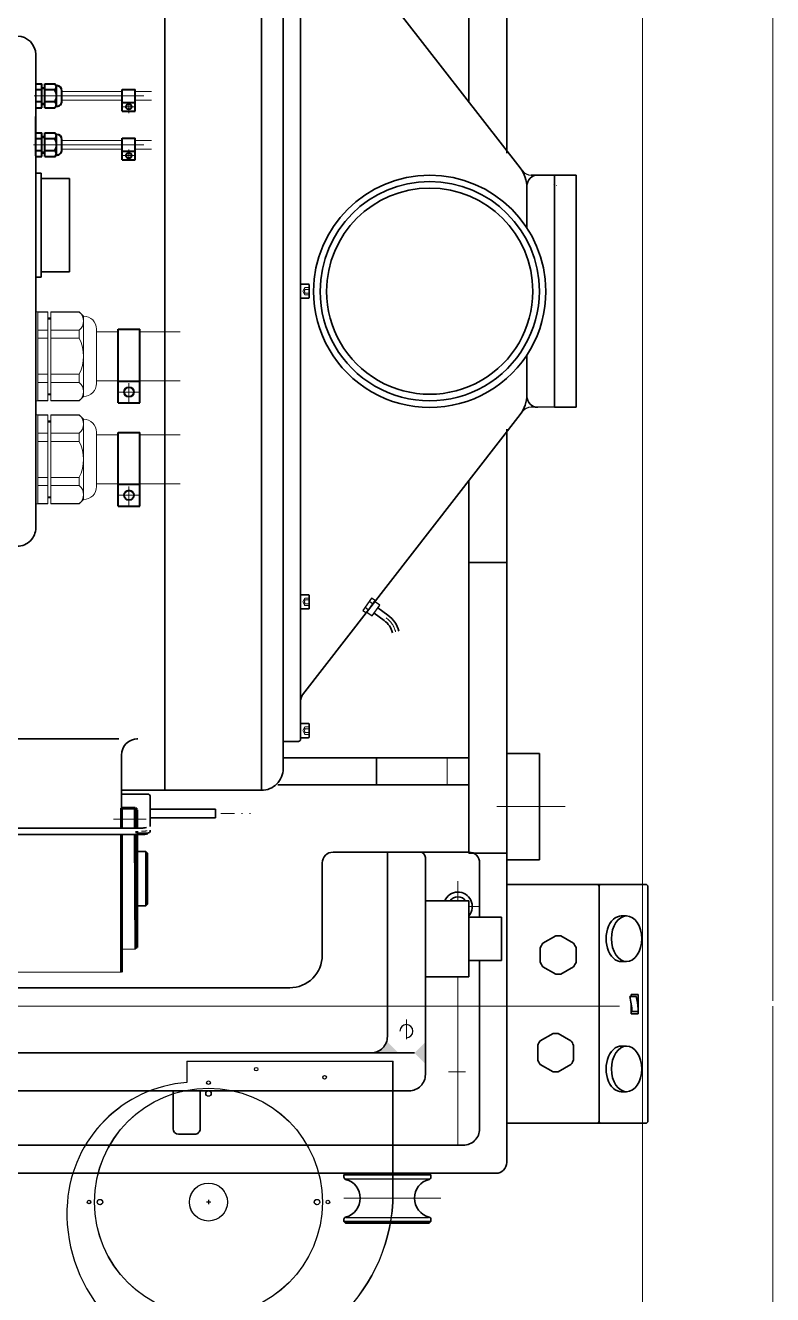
# Model space of a CAD drawing. Header units: centimetres. Extents: x 405464 to 563355, y 50011 to 66875.
# Drawn here: x 510584.7 to 510653.6, y 52705.6 to 52822.6 of the extents above; entities that cross this region are included whole.
import ezdxf

# ---------------------------------------------------------------- set-up
doc = ezdxf.new("R2010")
doc.units = ezdxf.units.CM
for name, pattern in [('ACAD_ISO04W100', [30, 24, -3, 0, -3]), ('ACAD_ISO05W100', [36, 24, -3, 0, -3, 0, -3, 0, -3]), ('AM_ISO02W050', [7.5, 6, -1.5]), ('AM_ISO02W050x2', [3.75, 3, -0.75]), ('AM_ISO08W050', [18, 12, -1.5, 3, -1.5]), ('CENTER', [2, 1.25, -0.25, 0.25, -0.25]), ('CENTER2', [28.575, 19.05, -3.175, 3.175, -3.175]), ('DASHED2', [9.525, 6.35, -3.175]), ('DIVIDE', [31.75, 12.7, -6.35, 0, -6.35, 0, -6.35])]:
    doc.linetypes.add(name, pattern=pattern)
doc.layers.get('0').update_dxf_attribs({"lineweight": 9})
for name, color, linetype in [('0-DCS-3000.01.00', 7, 'Continuous'), ('冲床', 7, 'Continuous'), ('剖面线', 4, 'Continuous'), ('细实线', 31, 'Continuous')]:
    doc.layers.add(name, color=color, linetype=linetype)
for name, color, linetype, lineweight in [('0-KRCN-MİMARİ-220526', 8, 'Continuous', 9), ('10剖面线', 5, 'Continuous', 18), ('1轮廓线', 7, 'Continuous', 35), ('3细虚线', 2, 'AM_ISO02W050', 18), ('4中心线', 1, 'AM_ISO08W050', 18), ('5双点划', 231, 'DIVIDE', 15), ('AM_0N', 7, 'Continuous', 35), ('TF_Cihaz', 20, 'Continuous', 13), ('TF_Mobilya', 142, 'Continuous', 9), ('中心线', 1, 'CENTER2', 15), ('图层1', 7, 'Continuous', 40), ('图层2', 1, 'ACAD_ISO04W100', 15), ('图层4', 3, 'Continuous', 25), ('图层8', 6, 'ACAD_ISO05W100', 15), ('实体', 7, 'Continuous', 60), ('虚线', 9, 'DASHED2', 9)]:
    doc.layers.add(name, color=color, linetype=linetype, lineweight=lineweight)
doc.layers.add('消隐层', color=253, linetype='Continuous', lineweight=0, plot=False)

# ---------------------------------------------------------------- blocks, each defined once
blk = doc.blocks.new('DSAGS')
for p in [(758280.3, 213329.8), (758470.3, 213199.8)]:
    blk.add_line(p, (758280.3, 213199.8))
at = {"color": 1}
for p, q in [((758448.3, 213329.8), (758452.2, 213329.8)), ((758450.3, 213327.8), (758450.3, 213331.8))]:
    blk.add_line(p, q, dxfattribs=at)
for centre, radius in [((758450.3, 213329.8), 105), ((758450.3, 213329.8), 17.5), ((758343.3, 213214.8), 1.65), ((758406.3, 213207.3), 1.65)]:
    blk.add_circle(centre, radius)
for centre, radius, start, end in [((758439.6, 213320.6), 159.6, 86.1548, 176.6926), ((758441.2, 213340.6), 139.5, 355.5637, 86.2651), ((758461.2, 213338.7), 119.4, 274.3667, 355.7126)]:
    blk.add_arc(centre, radius, start, end)
at = {"layer": '冲床', "ltscale": 5}
blk.add_line((758470.3, 213199.8), (758470.3, 213219.6), dxfattribs=at)
for centre, radius in [((758450.3, 213439.8), 1.65), ((758450.3, 213429.8), 2.5), ((758340.3, 213329.8), 1.65), ((758350.3, 213329.8), 2.5), ((758550.3, 213329.8), 2.5), ((758560.3, 213329.8), 1.65), ((758450.3, 213229.8), 2.5), ((758450.3, 213219.8), 1.65)]:
    blk.add_circle(centre, radius, dxfattribs=at)
blk = doc.blocks.new('kombine_altyapı')
at = {"layer": '剖面线', "linetype": 'CENTER'}
h = blk.add_hatch(color=8, dxfattribs=at)
edge = h.paths.add_edge_path()
edge.add_line((6259.8, 467), (6259.8, 465.5))
edge.add_line((6259.8, 465.5), (6258.3, 465.5))
edge.add_ellipse((6258.3, 467), major_axis=(1.06, -1.06), ratio=1, start_angle=-45, end_angle=45)
h.paths.add_polyline_path([(6259.8, 466.5), (6260.8, 465.5), (6259.8, 465.5)])
h.paths.add_polyline_path([(6263.3, 466.5), (6263.3, 464.5), (6262.3, 465.5)])
at = {"color": 8}
for p, q in [((6283.3, 619.8), (6283.3, 434.8)), ((6227.4, 533.8), (6228.5, 533.8)), ((6227.6, 525.6), (6227.6, 533.8)), ((6228.5, 533.78), (6227.6, 533.78)), ((6228.5, 525.6), (6228.5, 533.8)), ((6228.8, 525.6), (6228.8, 533.8)), ((6228.8, 533.8), (6231.4, 533.8)), ((6231.4, 533.78), (6228.8, 533.78)), ((6231.4, 533.78), (6231.4, 533.8)), ((6231.8, 533.4), (6231.4, 533.8)), ((6228.5, 533.25), (6228.8, 533.25)), ((6231.8, 526), (6231.8, 533.4)), ((6228.5, 532.12), (6227.6, 532.12)), ((6228.5, 531.36), (6227.6, 531.36)), ((6231.4, 532.12), (6228.8, 532.12)), ((6231.4, 531.36), (6228.8, 531.36)), ((6231.4, 531.36), (6231.4, 532.12)), ((6233, 527.2), (6233, 532.2)), ((6228.5, 528.04), (6227.6, 528.04)), ((6231.4, 528.04), (6228.8, 528.04)), ((6231.4, 527.28), (6231.4, 528.04)), ((6228.5, 527.28), (6227.6, 527.28)), ((6231.4, 527.28), (6228.8, 527.28)), ((6227.4, 525.6), (6228.5, 525.6)), ((6228.5, 525.62), (6227.6, 525.62)), ((6228.5, 526.15), (6228.8, 526.15)), ((6231.4, 525.62), (6228.8, 525.62)), ((6228.8, 525.6), (6231.4, 525.6)), ((6231.4, 525.6), (6231.8, 526)), ((6231.4, 525.6), (6231.4, 525.62)), ((6275.2, 525), (6275.2, 526.2)), ((6275.2, 526.2), (6275.2, 525)), ((6227.4, 524.3), (6228.5, 524.3)), ((6227.6, 516.1), (6227.6, 524.3)), ((6228.5, 524.28), (6227.6, 524.28)), ((6228.5, 516.1), (6228.5, 524.3)), ((6228.8, 516.1), (6228.8, 524.3)), ((6228.8, 524.3), (6231.4, 524.3)), ((6231.4, 524.28), (6228.8, 524.28)), ((6231.4, 524.28), (6231.4, 524.3)), ((6231.8, 523.9), (6231.4, 524.3)), ((6228.5, 523.75), (6228.8, 523.75)), ((6231.8, 516.5), (6231.8, 523.9)), ((6228.5, 522.62), (6227.6, 522.62)), ((6228.5, 521.86), (6227.6, 521.86)), ((6231.4, 522.62), (6228.8, 522.62)), ((6231.4, 521.86), (6228.8, 521.86)), ((6231.4, 521.86), (6231.4, 522.62)), ((6233, 517.7), (6233, 522.7)), ((6228.5, 518.54), (6227.6, 518.54)), ((6231.4, 518.54), (6228.8, 518.54)), ((6231.4, 517.78), (6231.4, 518.54)), ((6228.5, 517.78), (6227.6, 517.78)), ((6231.4, 517.78), (6228.8, 517.78)), ((6227.4, 516.1), (6228.5, 516.1)), ((6228.5, 516.12), (6227.6, 516.12)), ((6228.5, 516.65), (6228.8, 516.65)), ((6231.4, 516.12), (6228.8, 516.12)), ((6228.8, 516.1), (6231.4, 516.1)), ((6231.4, 516.1), (6231.8, 516.5)), ((6231.4, 516.1), (6231.4, 516.12)), ((6195.36, 469.8), (6281.2, 469.8)), ((6241.32, 464.75), (6260.32, 464.75)), ((6260.32, 451.75), (6260.32, 464.75)), ((6243.52, 451.75), (6243.12, 451.75)), ((6243.32, 451.95), (6243.32, 451.55))]:
    blk.add_line(p, q, dxfattribs=at)
at = {"color": 8, "linetype": 'Continuous', "lineweight": 15}
blk.add_line((6295.3, 619.8), (6295.3, 470.3), dxfattribs=at)
at = {"color": 8, "lineweight": 30}
blk.add_line((6275.2, 525), (6273.04, 525), dxfattribs=at)
at = {"color": 8, "lineweight": 0, "ltscale": 20}
blk.add_line((6295.3, 469.8), (6295.3, 422.8), dxfattribs=at)
at = {"color": 8}
for centre, radius in [((6247.72, 464), 0.165), ((6254.02, 463.25), 0.165), ((6243.32, 451.75), 10.5), ((6243.32, 451.75), 1.75)]:
    blk.add_circle(centre, radius, dxfattribs=at)
at = {"color": 8, "lineweight": 30}
for centre, start, end in [((6273.04, 547.4), 217.8206, 270), ((6273.04, 524), 90, 142.1794)]:
    blk.add_arc(centre, 1, start, end, dxfattribs=at)
at = {"color": 8}
for centre, radius, start, end in [((6230.74, 532.95), 1.06, 308.4726, 51.5274), ((6231.8, 532.2), 1.2, 0, 90), ((6228.17, 529.7), 3.63, 332.8657, 27.1343), ((6230.74, 526.45), 1.06, 308.4726, 51.5274), ((6231.8, 527.2), 1.2, 270, 0), ((6230.74, 523.45), 1.06, 308.4726, 51.5274), ((6231.8, 522.7), 1.2, 0, 90), ((6228.17, 520.2), 3.63, 332.8657, 27.1343), ((6230.74, 516.95), 1.06, 308.4726, 51.5274), ((6231.8, 517.7), 1.2, 270, 0), ((6242.23, 450.86), 11.94, 94.3667, 175.7126), ((6244.23, 450.67), 13.95, 175.5637, 266.2651), ((6244.39, 452.67), 15.96, 266.1548, 356.6926)]:
    blk.add_arc(centre, radius, start, end, dxfattribs=at)
at = {"layer": '10剖面线', "color": 8}
for p, q in [((6275.14, 545.6), (6275.2, 545.54)), ((6275.24, 545.45), (6275.2, 545.41)), ((6275.38, 545.45), (6275.4, 545.43)), ((6275.2, 528.58), (6275.2, 528.57)), ((6275.2, 528.12), (6275.21, 528.1)), ((6275.2, 527.22), (6275.22, 527.2))]:
    blk.add_line(p, q, dxfattribs=at)
at = {"layer": '1轮廓线', "color": 8}
for p, q in [((6270.8, 548.43), (6270.8, 616)), ((6267.3, 553.21), (6267.3, 587.5)), ((6251.8, 494.4), (6251.8, 577)), ((6272.03, 547.06), (6251.98, 572.9)), ((6227.4, 513.9), (6227.4, 557.5)), ((6227.4, 513.9), (6227.4, 557.5)), ((6227.4, 536.99), (6227.4, 546.59)), ((6227.4, 546.59), (6227.9, 546.59)), ((6227.9, 546.59), (6227.9, 536.99)), ((6277.2, 546.4), (6273.04, 546.4)), ((6275.2, 528.64), (6275.2, 546.4)), ((6277.2, 546.4), (6275.2, 546.4)), ((6275.2, 546.4), (6275.2, 527.1)), ((6275.2, 546.4), (6275.2, 525)), ((6277.2, 525), (6277.2, 546.4)), ((6277.2, 525), (6277.2, 546.4)), ((6227.9, 546.09), (6230.5, 546.09)), ((6230.5, 537.49), (6230.5, 546.09)), ((6272.66, 545.4), (6272.66, 541.52)), ((6275.2, 525.8), (6275.2, 545.6)), ((6275.2, 525.8), (6275.2, 545.6)), ((6227.9, 536.99), (6227.4, 536.99)), ((6227.9, 537.49), (6230.5, 537.49)), ((6252.52, 536.35), (6251.8, 536.35)), ((6252.52, 536.35), (6251.8, 536.35)), ((6252.6, 536.27), (6252.6, 535.13)), ((6252.6, 536.27), (6252.6, 535.13)), ((6252.52, 535.05), (6251.8, 535.05)), ((6252.52, 535.05), (6251.8, 535.05)), ((6272.66, 529.84), (6272.66, 526)), ((6275.2, 525), (6275.2, 528.04)), ((6275.2, 526.2), (6275.2, 525)), ((6275.2, 525), (6275.2, 525.75)), ((6272.03, 524.34), (6251.98, 498.5)), ((6277.2, 525), (6275.2, 525)), ((6275.2, 525), (6275.2, 525)), ((6275.2, 525), (6277.2, 525)), ((6270.8, 455.4), (6270.8, 522.97)), ((6267.3, 483.9), (6267.3, 518.19)), ((6267.3, 510.7), (6270.8, 510.7)), ((6252.52, 507.71), (6251.8, 507.71)), ((6251.8, 507.71), (6251.8, 507.46)), ((6252.52, 507.71), (6251.8, 507.71)), ((6251.8, 507.71), (6251.8, 507.46)), ((6251.8, 507.46), (6251.8, 506.66)), ((6251.8, 507.46), (6251.8, 506.66)), ((6251.8, 506.66), (6251.8, 506.41)), ((6251.8, 506.66), (6251.8, 506.41)), ((6252.6, 507.63), (6252.6, 506.49)), ((6252.6, 507.63), (6252.6, 506.49)), ((6252.52, 506.41), (6251.8, 506.41)), ((6252.52, 506.41), (6251.8, 506.41)), ((6259.5, 505.35), (6258.57, 506.02)), ((6259.85, 505.83), (6258.92, 506.51)), ((6252.52, 495.85), (6251.8, 495.85)), ((6251.8, 495.6), (6251.8, 495.85)), ((6251.8, 494.8), (6251.8, 495.6)), ((6252.6, 494.63), (6252.6, 495.77)), ((6225.65, 494.45), (6235.04, 494.45)), ((6236.7, 494.45), (6236.8, 494.45)), ((6250.2, 494.2), (6251.6, 494.2)), ((6251.8, 494.55), (6251.8, 494.8)), ((6252.52, 494.55), (6251.8, 494.55)), ((6267.3, 492.7), (6250.2, 492.7)), ((6258.8, 490.2), (6258.8, 492.7)), ((6273.8, 493.1), (6270.8, 493.1)), ((6273.8, 483.3), (6273.8, 493.1)), ((6267.3, 490.2), (6249.71, 490.2)), ((6237.95, 487.15), (6237.95, 487.95)), ((6237.95, 487.95), (6243.95, 487.95)), ((6243.95, 487.95), (6243.95, 487.15)), ((6243.95, 487.15), (6237.95, 487.15)), ((6220.89, 486.22), (6237.15, 486.22)), ((6237.15, 485.62), (6220.89, 485.62)), ((6236.7, 484.05), (6237.55, 484.05)), ((6236.7, 484.05), (6237.15, 484.05)), ((6237.55, 484.05), (6237.7, 483.9)), ((6254.8, 484), (6267.3, 484)), ((6259.8, 467), (6259.8, 484)), ((6263.3, 463.5), (6263.3, 483.5)), ((6270.8, 483.9), (6267.3, 483.9)), ((6273.8, 483.3), (6270.8, 483.3)), ((6253.8, 474.5), (6253.8, 483)), ((6268.3, 478), (6268.3, 483)), ((6283.6, 481.02), (6270.8, 481.02)), ((6270.8, 481.02), (6270.8, 459.02)), ((6279.3, 480.82), (6279.3, 459.22)), ((6283.8, 459.22), (6283.8, 480.82)), ((6236.7, 479.05), (6237.55, 479.05)), ((6236.7, 479.05), (6237.15, 479.05)), ((6237.55, 479.05), (6237.7, 479.2)), ((6263.3, 472.5), (6263.3, 479.5)), ((6263.3, 479.5), (6267.3, 479.5)), ((6267.3, 479.5), (6267.3, 472.5)), ((6267.3, 478), (6270.3, 478)), ((6270.3, 478), (6270.3, 474)), ((6281.35, 478.12), (6281.84, 478.12)), ((6275.31, 476.29), (6274.12, 475.6)), ((6276.96, 475.6), (6275.77, 476.29)), ((6273.89, 475.2), (6273.89, 473.83)), ((6277.18, 473.83), (6277.18, 475.2)), ((6270.3, 474), (6267.3, 474)), ((6268.3, 458.5), (6268.3, 474)), ((6281.35, 473.92), (6281.84, 473.92)), ((6274.12, 473.44), (6275.31, 472.75)), ((6275.77, 472.75), (6276.96, 473.44)), ((6175.8, 471.5), (6250.8, 471.5)), ((6267.3, 472.5), (6263.3, 472.5)), ((6282.14, 470.71), (6282.74, 470.71)), ((6282.26, 470.71), (6282.26, 470.87)), ((6282.26, 470.87), (6282.91, 470.87)), ((6282.91, 470.87), (6282.91, 469.11)), ((6282.26, 469.11), (6282.26, 470.02)), ((6282.91, 469.11), (6282.26, 469.11)), ((6282.34, 469.31), (6282.91, 469.31)), ((6275.07, 467.29), (6273.88, 466.6)), ((6276.71, 466.6), (6275.52, 467.29)), ((6273.65, 466.2), (6273.65, 464.83)), ((6276.94, 464.83), (6276.94, 466.2)), ((6281.35, 466.12), (6281.84, 466.12)), ((6164.3, 465.5), (6262.3, 465.5)), ((6273.88, 464.44), (6275.07, 463.75)), ((6275.52, 463.75), (6276.71, 464.44)), ((6164.8, 462), (6261.8, 462)), ((6240.05, 458.5), (6240.05, 462)), ((6242.55, 458.5), (6242.55, 462)), ((6281.35, 461.92), (6281.84, 461.92)), ((6270.8, 459.02), (6283.6, 459.02)), ((6242.05, 458), (6240.55, 458)), ((6182.55, 457), (6266.8, 457)), ((6269.8, 454.4), (6182.55, 454.4)), ((6255.8, 454.25), (6255.95, 454.4)), ((6255.8, 454.04), (6255.8, 454.25)), ((6255.8, 454.25), (6263.8, 454.25)), ((6255.95, 454.4), (6262.45, 454.4)), ((6262.45, 454.4), (6263.65, 454.4)), ((6263.8, 454.25), (6263.65, 454.4)), ((6263.8, 454.04), (6263.8, 454.25)), ((6255.8, 449.95), (6255.8, 450.16)), ((6255.8, 449.95), (6263.8, 449.95)), ((6255.95, 449.8), (6255.8, 449.95)), ((6255.95, 449.8), (6263.65, 449.8)), ((6263.65, 449.8), (6263.8, 449.95)), ((6263.8, 449.95), (6263.8, 450.16))]:
    blk.add_line(p, q, dxfattribs=at)
at = {"layer": '1轮廓线', "color": 8, "linetype": 'ByBlock'}
for p, q in [((6239.3, 535.7), (6239.3, 581.7)), ((6248.2, 489.7), (6248.2, 581.7)), ((6250.2, 491.7), (6250.2, 579.7)), ((6250.2, 494.2), (6250.2, 577.2)), ((6239.3, 489.7), (6239.3, 535.7)), ((6235.3, 486.22), (6235.3, 492.95)), ((6235.3, 489.7), (6248.3, 489.7)), ((6237.71, 489.35), (6235.3, 489.35)), ((6235.3, 483.9), (6235.3, 485.62)), ((6237.55, 479.05), (6237.55, 484.05)), ((6237.69, 479.2), (6237.69, 483.9)), ((6237.55, 479.2), (6237.55, 479.05))]:
    blk.add_line(p, q, dxfattribs=at)
at = {"layer": '1轮廓线', "color": 8}
for centre, radius, start, end in [((6225.7, 557.5), 1.7, 0, 90), ((6263.7, 535.68), 10.7, 0.1092, 179.8908), ((6269.66, 545.22), 3, 0, 37.8206), ((6273.66, 545.4), 1, 90, 180), ((6263.7, 535.7), 10.1, 0, 180), ((6263.7, 535.7), 9.5, 0, 180), ((6252.52, 536.27), 0.08, 0, 90), ((6252.52, 536.27), 0.08, 0, 90), ((6252.52, 535.13), 0.08, 270, 0), ((6252.52, 535.13), 0.08, 270, 0), ((6263.7, 535.68), 10.7, 179.8908, 0.1092), ((6263.7, 535.7), 10.1, 180, 0), ((6263.7, 535.7), 9.5, 180, 0), ((6269.66, 526.18), 3, 322.1794, 0), ((6273.66, 526), 1, 180, 270), ((6225.7, 513.9), 1.7, 270, 0), ((6252.52, 507.63), 0.08, 0, 90), ((6252.52, 507.63), 0.08, 0, 90), ((6252.52, 506.49), 0.08, 270, 0), ((6252.52, 506.49), 0.08, 270, 0), ((6258.33, 503.73), 2, 14.3084, 54.1054), ((6258.33, 503.73), 2.6, 14.3084, 54.1054), ((6252.8, 497.93), 1, 145, 180), ((6252.52, 495.77), 0.08, 0, 90), ((6236.8, 492.95), 1.5, 90, 180), ((6251.6, 494.4), 0.2, 270, 0), ((6252.52, 494.63), 0.08, 270, 0), ((6237.15, 488.22), 2, 270, 282.6582), ((6237.15, 488.22), 2.6, 270, 282.6582), ((6254.8, 483), 1, 90, 180), ((6262.8, 483.5), 0.5, 0, 90), ((6267.3, 483), 1, 0, 90), ((6279.1, 480.82), 0.2, 0, 90), ((6279.5, 480.82), 0.2, 90, 180), ((6283.6, 480.82), 0.2, 0, 90), ((6266.3, 479), 1.32, 319.2509, 157.7414), ((6266.3, 479), 0.88, 34.6235, 145.3765), ((6275.54, 474.52), 1.78, 82.6675, 97.3325), ((6275.54, 474.52), 1.78, 142.6675, 157.3325), ((6275.54, 474.52), 1.78, 22.6675, 37.3325), ((6250.8, 474.5), 3, 270, 0), ((6275.54, 474.52), 1.78, 202.6675, 217.3325), ((6275.54, 474.52), 1.78, 322.6675, 337.3325), ((6275.54, 474.52), 1.78, 262.6675, 277.3325), ((6265.96, 467.67), 16.47, 5.7038, 10.6314), ((6266.55, 467.67), 16.47, 6.5852, 10.6314), ((6258.3, 467), 1.5, 270, 0), ((6275.3, 465.52), 1.78, 82.6675, 97.3325), ((6275.3, 465.52), 1.78, 142.6675, 157.3325), ((6275.3, 465.52), 1.78, 22.6675, 37.3325), ((6275.3, 465.52), 1.78, 202.6675, 217.3325), ((6275.3, 465.52), 1.78, 322.6675, 337.3325), ((6261.8, 463.5), 1.5, 270, 0), ((6275.3, 465.52), 1.78, 262.6675, 277.3325), ((6279.1, 459.22), 0.2, 270, 0), ((6279.5, 459.22), 0.2, 180, 270), ((6283.6, 459.22), 0.2, 270, 0), ((6240.55, 458.5), 0.5, 180, 270), ((6242.05, 458.5), 0.5, 270, 0), ((6266.8, 458.5), 1.5, 270, 0), ((6269.8, 455.4), 1, 270, 0), ((6256, 454.04), 0.2, 180, 255.5225), ((6263.6, 454.04), 0.2, 284.4775, 0), ((6255.5, 452.1), 1.8, 284.4775, 75.5225), ((6264.1, 452.1), 1.8, 104.4775, 255.5225), ((6256, 450.16), 0.2, 104.4775, 180), ((6263.6, 450.16), 0.2, 0, 75.5225)]:
    blk.add_arc(centre, radius, start, end, dxfattribs=at)
at = {"layer": '1轮廓线', "color": 8, "linetype": 'ByBlock'}
blk.add_arc((6248.2, 491.7), 2, 270, 0, dxfattribs=at)
at = {"layer": '1轮廓线', "color": 8}
for centre in [(6281.35, 476.02), (6281.35, 464.02)]:
    blk.add_ellipse(centre, major_axis=(0, -2.1), ratio=0.665714, start_param=2.963675, end_param=6.461103, dxfattribs=at)
for centre in [(6281.84, 476.02), (6281.84, 464.02)]:
    blk.add_ellipse(centre, major_axis=(0, -2.1), ratio=0.665714, dxfattribs=at)
at = {"layer": '3细虚线', "color": 8, "linetype": 'AM_ISO02W050x2'}
for p, q in [((6252.2, 536.05), (6252, 535.7)), ((6252.2, 536.05), (6252, 535.7)), ((6252.6, 536.05), (6252.2, 536.05)), ((6252.6, 536.05), (6252.2, 536.05)), ((6252.6, 535.87), (6252.2, 535.87)), ((6252.6, 535.87), (6252.2, 535.87)), ((6252.2, 535.35), (6252, 535.7)), ((6252.2, 535.35), (6252, 535.7)), ((6252.6, 535.53), (6252.2, 535.53)), ((6252.6, 535.53), (6252.2, 535.53)), ((6252.6, 535.35), (6252.2, 535.35)), ((6252.6, 535.35), (6252.2, 535.35)), ((6252.2, 507.41), (6252, 507.06)), ((6252.2, 507.41), (6252, 507.06)), ((6252.2, 506.72), (6252, 507.06)), ((6252.2, 506.72), (6252, 507.06)), ((6252.6, 507.41), (6252.2, 507.41)), ((6252.6, 507.41), (6252.2, 507.41)), ((6252.6, 507.24), (6252.2, 507.24)), ((6252.6, 507.24), (6252.2, 507.24)), ((6252.6, 506.89), (6252.2, 506.89)), ((6252.6, 506.89), (6252.2, 506.89)), ((6252.6, 506.72), (6252.2, 506.72)), ((6252.6, 506.72), (6252.2, 506.72)), ((6252.2, 495.55), (6252, 495.2)), ((6252.2, 494.85), (6252, 495.2)), ((6252.6, 495.55), (6252.2, 495.55)), ((6252.6, 495.37), (6252.2, 495.37)), ((6252.6, 495.03), (6252.2, 495.03)), ((6252.6, 494.85), (6252.2, 494.85))]:
    blk.add_line(p, q, dxfattribs=at)
for centre, radius, start, end in [((6252.31, 535.96), 0.141, 142.1211, 217.8789), ((6252.31, 535.96), 0.141, 142.1211, 217.8789), ((6252.69, 535.7), 0.52, 160.5288, 199.4712), ((6252.69, 535.7), 0.52, 160.5288, 199.4712), ((6252.31, 535.44), 0.141, 142.1211, 217.8789), ((6252.31, 535.44), 0.141, 142.1211, 217.8789), ((6252.31, 507.32), 0.141, 142.1211, 217.8789), ((6252.31, 507.32), 0.141, 142.1211, 217.8789), ((6252.69, 507.06), 0.52, 160.5288, 199.4712), ((6252.69, 507.06), 0.52, 160.5288, 199.4712), ((6252.31, 506.8), 0.141, 142.1211, 217.8789), ((6252.31, 506.8), 0.141, 142.1211, 217.8789), ((6252.31, 495.46), 0.141, 142.1211, 217.8789), ((6252.69, 495.2), 0.52, 160.5288, 199.4712), ((6252.31, 494.94), 0.141, 142.1211, 217.8789)]:
    blk.add_arc(centre, radius, start, end, dxfattribs=at)
at = {"layer": '4中心线', "color": 8}
for centre, start, end in [((6258.33, 503.73), 14.3084, 54.1054), ((6237.15, 488.22), 270, 282.6582)]:
    blk.add_arc(centre, 2.3, start, end, dxfattribs=at)
at = {"layer": '5双点划', "color": 8, "ltscale": 0.1}
blk.add_line((6244.45, 487.55), (6247.79, 487.55), dxfattribs=at)
at = {"layer": 'AM_0N', "color": 8}
for p, q in [((6237.95, 486.35), (6237.95, 489.11)), ((6237.71, 485.75), (6236.7, 485.75)), ((6237.95, 485.99), (6237.95, 486.04))]:
    blk.add_line(p, q, dxfattribs=at)
for centre, start, end in [((6237.71, 489.11), 0, 90), ((6237.71, 485.99), 270, 0)]:
    blk.add_arc(centre, 0.24, start, end, dxfattribs=at)
at = {"layer": 'TF_Cihaz', "color": 8}
for p, q in [((6283.3, 619.8), (6283.3, 434.8)), ((6295.3, 619.8), (6295.3, 470.3)), ((6195.36, 469.8), (6281.2, 469.8))]:
    blk.add_line(p, q, dxfattribs=at)
at = {"layer": 'TF_Cihaz', "color": 8, "ltscale": 20}
blk.add_line((6295.3, 469.8), (6295.3, 422.8), dxfattribs=at)
at = {"layer": '中心线', "color": 8}
for p, q in [((6276.18, 488.2), (6269.89, 488.2)), ((6237.57, 487.05), (6234.55, 487.05)), ((6266.3, 479.5), (6266.3, 481.33)), ((6267.3, 479), (6268.3, 479)), ((6266.3, 457), (6266.3, 472.5)), ((6261.55, 466.76), (6261.55, 468.57)), ((6261.55, 467.25), (6261.55, 467.25)), ((6265.44, 463.75), (6267, 463.75)), ((6255.8, 452.1), (6264.72, 452.1))]:
    blk.add_line(p, q, dxfattribs=at)
at = {"layer": '冲床', "color": 8, "ltscale": 5}
blk.add_line((6241.32, 464.75), (6241.32, 462.77), dxfattribs=at)
for centre, radius in [((6243.32, 462.75), 0.165), ((6243.32, 461.75), 0.25), ((6232.32, 451.75), 0.165), ((6233.32, 451.75), 0.25), ((6253.32, 451.75), 0.25), ((6254.32, 451.75), 0.165)]:
    blk.add_circle(centre, radius, dxfattribs=at)
at = {"layer": '图层1', "color": 8}
for p, q in [((6227.4, 554.8), (6227.95, 554.8)), ((6227.95, 552.6), (6227.95, 554.8)), ((6228.25, 554.8), (6229.15, 554.8)), ((6228.25, 552.6), (6228.25, 554.8)), ((6229.15, 554.8), (6229.3, 554.65)), ((6229.3, 552.75), (6229.3, 554.65)), ((6229.3, 554.65), (6229.33, 554.65)), ((6227.95, 554.25), (6227.4, 554.25)), ((6227.95, 554.45), (6228.25, 554.45)), ((6229.15, 554.25), (6228.25, 554.25)), ((6229.8, 553.22), (6229.8, 554.17)), ((6235.37, 552.3), (6235.37, 554.3)), ((6235.37, 554.3), (6236.57, 554.3)), ((6236.57, 552.3), (6236.57, 554.3)), ((6227.95, 553.15), (6227.4, 553.15)), ((6227.4, 552.6), (6227.95, 552.6)), ((6227.95, 552.95), (6228.25, 552.95)), ((6229.15, 553.15), (6228.25, 553.15)), ((6228.25, 552.6), (6229.15, 552.6)), ((6229.15, 552.6), (6229.3, 552.75)), ((6229.3, 552.75), (6229.33, 552.75)), ((6235.37, 553.1), (6236.57, 553.1)), ((6235.37, 552.3), (6236.57, 552.3)), ((6227.4, 548.19), (6227.4, 551.81)), ((6227.4, 548.19), (6227.4, 551.81)), ((6227.4, 550.3), (6227.95, 550.3)), ((6227.95, 548.1), (6227.95, 550.3)), ((6227.95, 549.95), (6228.25, 549.95)), ((6228.11, 549.87), (6228.11, 549.87)), ((6228.11, 549.87), (6228.11, 549.87)), ((6228.25, 550.3), (6229.15, 550.3)), ((6228.25, 548.1), (6228.25, 550.3)), ((6229.15, 550.3), (6229.3, 550.15)), ((6229.3, 548.25), (6229.3, 550.15)), ((6229.3, 550.15), (6229.33, 550.15)), ((6235.37, 547.8), (6235.37, 549.8)), ((6235.37, 549.8), (6236.57, 549.8)), ((6236.57, 547.8), (6236.57, 549.8)), ((6227.95, 549.75), (6227.4, 549.75)), ((6227.95, 548.65), (6227.4, 548.65)), ((6229.15, 549.75), (6228.25, 549.75)), ((6229.15, 548.65), (6228.25, 548.65)), ((6229.8, 548.72), (6229.8, 549.67)), ((6227.4, 548.1), (6227.95, 548.1)), ((6227.95, 548.45), (6228.25, 548.45)), ((6228.25, 548.1), (6229.15, 548.1)), ((6229.15, 548.1), (6229.3, 548.25)), ((6229.3, 548.25), (6229.33, 548.25)), ((6235.37, 548.6), (6236.57, 548.6)), ((6235.37, 547.8), (6236.57, 547.8)), ((6234.99, 525.4), (6234.99, 532.19)), ((6234.99, 532.19), (6236.99, 532.19)), ((6236.99, 525.4), (6236.99, 532.19)), ((6234.99, 527.4), (6236.99, 527.4)), ((6234.99, 525.4), (6236.99, 525.4)), ((6234.99, 515.9), (6234.99, 522.69)), ((6234.99, 522.69), (6236.99, 522.69)), ((6236.99, 515.9), (6236.99, 522.69)), ((6234.99, 517.9), (6236.99, 517.9)), ((6234.99, 515.9), (6236.99, 515.9))]:
    blk.add_line(p, q, dxfattribs=at)
for centre, radius in [((6235.97, 552.7), 0.25), ((6235.97, 548.2), 0.25), ((6235.99, 526.4), 0.45), ((6235.99, 516.9), 0.45)]:
    blk.add_circle(centre, radius, dxfattribs=at)
for centre, radius, start, end in [((6228.97, 554.52), 0.331, 303.1741, 56.8259), ((6229.33, 554.17), 0.475, 0, 90), ((6228.24, 553.7), 1.07, 329.2478, 30.7522), ((6228.97, 552.88), 0.331, 303.1741, 56.8259), ((6229.33, 553.22), 0.475, 270, 0), ((6228.97, 550.02), 0.331, 303.1741, 56.8259), ((6229.33, 549.67), 0.475, 0, 90), ((6228.24, 549.2), 1.07, 329.2478, 30.7522), ((6228.97, 548.38), 0.331, 303.1741, 56.8259), ((6229.33, 548.72), 0.475, 270, 0)]:
    blk.add_arc(centre, radius, start, end, dxfattribs=at)
at = {"layer": '图层2', "color": 8}
for p, q in [((6227.25, 553.7), (6237.35, 553.7)), ((6235.37, 552.7), (6236.57, 552.7)), ((6235.97, 552.11), (6235.97, 553.03)), ((6227.19, 549.2), (6237.35, 549.2)), ((6235.97, 547.84), (6235.97, 548.76)), ((6235.37, 548.2), (6236.57, 548.2)), ((6235.99, 525.4), (6235.99, 527.21)), ((6234.99, 526.4), (6236.99, 526.4)), ((6235.99, 515.9), (6235.99, 517.71)), ((6234.99, 516.9), (6236.99, 516.9))]:
    blk.add_line(p, q, dxfattribs=at)
at = {"layer": '图层4', "color": 8}
for p, q in [((6227.95, 554.37), (6228.25, 554.37)), ((6227.95, 553.03), (6228.25, 553.03)), ((6227.95, 549.87), (6228.25, 549.87)), ((6227.95, 548.53), (6228.25, 548.53)), ((6228.5, 533.15), (6228.8, 533.15)), ((6228.5, 526.25), (6228.8, 526.25)), ((6228.5, 523.65), (6228.8, 523.65)), ((6228.5, 516.75), (6228.8, 516.75))]:
    blk.add_line(p, q, dxfattribs=at)
at = {"layer": '图层8', "color": 8}
for p, q in [((6229.8, 554.1), (6235.37, 554.1)), ((6236.57, 554.1), (6238.07, 554.1)), ((6229.8, 553.3), (6235.37, 553.3)), ((6236.57, 553.3), (6238.07, 553.3)), ((6229.8, 549.6), (6235.37, 549.6)), ((6229.8, 548.8), (6235.37, 548.8)), ((6236.57, 549.6), (6238.07, 549.6)), ((6236.57, 548.8), (6238.07, 548.8)), ((6233, 531.95), (6234.99, 531.95)), ((6236.99, 531.95), (6240.71, 531.95)), ((6233, 527.45), (6234.99, 527.45)), ((6236.99, 527.45), (6240.71, 527.45)), ((6233, 522.45), (6234.99, 522.45)), ((6236.99, 522.45), (6240.71, 522.45)), ((6233, 517.95), (6234.99, 517.95)), ((6236.99, 517.95), (6240.71, 517.95))]:
    blk.add_line(p, q, dxfattribs=at)
at = {"layer": '实体', "color": 8, "lineweight": 30}
for p, q in [((6258.34, 507.42), (6257.54, 506.28)), ((6257.74, 506.57), (6258.07, 506.34)), ((6257.86, 506.05), (6258.67, 507.19)), ((6258.61, 507.11), (6257.92, 506.13)), ((6258.14, 507.13), (6258.46, 506.89)), ((6258.67, 507.19), (6258.34, 507.42)), ((6258.41, 505.78), (6259.1, 506.77)), ((6259.1, 506.77), (6258.61, 507.11)), ((6257.54, 506.28), (6257.86, 506.05)), ((6257.92, 506.13), (6258.41, 505.78))]:
    blk.add_line(p, q, dxfattribs=at)
at = {"layer": '实体', "color": 8}
for p, q in [((6235.3, 488.05), (6235.3, 486.22)), ((6236.55, 488.05), (6235.3, 488.05)), ((6236.55, 486.22), (6236.55, 488.05)), ((6236.7, 487.9), (6236.55, 488.05)), ((6236.7, 486.22), (6236.7, 487.9)), ((6235.3, 485.62), (6235.3, 472.95)), ((6236.62, 475.12), (6236.55, 485.62)), ((6236.7, 485.75), (6236.7, 485.92)), ((6236.7, 475.2), (6236.7, 485.62))]:
    blk.add_line(p, q, dxfattribs=at)
at = {"layer": '消隐层', "color": 8}
for p, q in [((6236.55, 475.05), (6235.3, 475.05)), ((6236.7, 475.2), (6236.55, 475.05)), ((6235.3, 472.95), (6225.3, 472.95))]:
    blk.add_line(p, q, dxfattribs=at)
at = {"layer": '细实线', "color": 8}
for p, q in [((6255.95, 453.88), (6263.64, 453.88)), ((6255.98, 450.33), (6263.59, 450.33))]:
    blk.add_line(p, q, dxfattribs=at)
blk.add_arc((6261.55, 467.5), 0.6, 270, 180, dxfattribs=at)
at = {"layer": '虚线', "color": 8}
blk.add_line((6265.3, 490.2), (6265.3, 492.7), dxfattribs=at)
at = {"layer": '0-DCS-3000.01.00', "color": 8, "lineweight": 0, "xscale": 0.1, "yscale": 0.1, "zscale": 0.1, "rotation": 180}
blk.add_blockref('DSAGS', (82088.34, 21784.73), dxfattribs=at)
blk = doc.blocks.new('A$C9e52caec')
at = {"layer": 'TF_Mobilya', "color": 8}
blk.add_blockref('kombine_altyapı', (0, 0), dxfattribs=at)

msp = doc.modelspace()

# ---------------------------------------------------------------- block references
at = {"layer": '0-KRCN-MİMARİ-220526', "rotation": 359.999999999997}
msp.add_blockref('A$C9e52caec', (504358.27, 52262.37, 74), dxfattribs=at)

doc.saveas('drawing.dxf')
